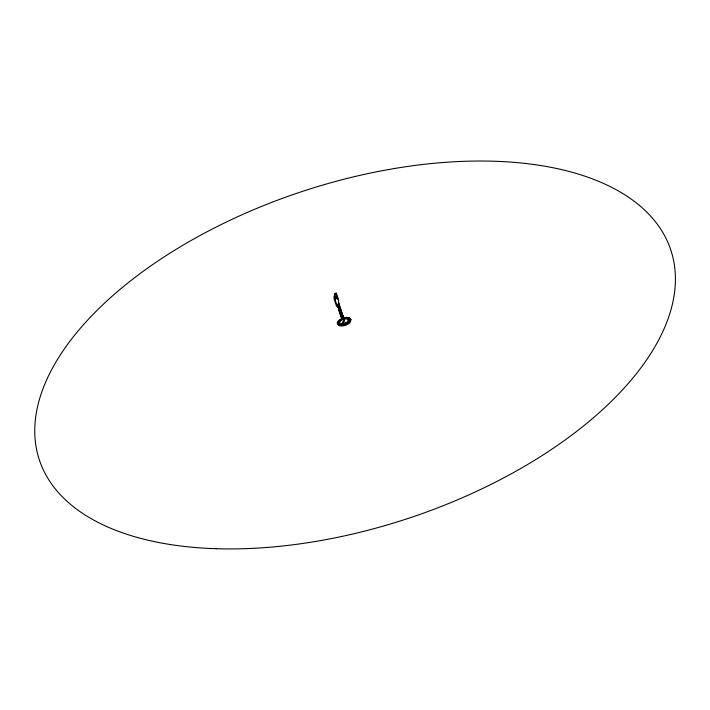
<?xml version="1.0" encoding="UTF-8"?>
<svg xmlns="http://www.w3.org/2000/svg" width="710" height="710" viewBox="0 0 710 710"><rect width="100%" height="100%" fill="white"/><g stroke="black" fill="none" stroke-linecap="round" stroke-linejoin="round"><path stroke-width="1.06" d="M348.45 319.837L349.435 319.713L349.258 321.701L349.622 320.033L349.107 318.95L348.166 318.346L344.616 318.222L340.259 320.645L339.265 322.171C340.623 325.934 346.586 323.538 348.326 321.08L348.45 319.837L346.622 318.595L343.294 318.914M339.558 311.14L340.294 314.752C341.04 315.994 341.98 316.971 341.803 318.941L337.987 321.736L337.703 324.621C341.883 327.638 350.305 324.878 350.846 319.42L349.48 318.115L346.782 317.397L343.409 318.009L343.303 319.065M338.936 320.707L341.847 318.355L342.007 319.003L343.09 319.03M340.614 320.166L342.122 319.393L340.48 319.775L338.839 321.861L338.475 322.97L339.62 324.505C343.187 325.242 348.539 324.044 349.373 319.988L347.474 318.426L343.516 318.683L344.767 318.559M350.145 321.976L350.846 319.42L349.373 319.988M343.605 322.81L344.261 319.642L343.605 319.748L342.912 322.802L343.605 322.81L344.261 319.642M343.312 324L343.303 325.02L347.483 323.396L348.521 322.571L348.956 321.177L348.326 321.08M340.844 316.269L341.661 319.056L343.329 319.269L338.359 303.339L338.732 303.01L343.09 316.136L342.894 318.426L343.054 317.468M342.948 322.917L343.605 319.748M338.102 307.19L339.176 310.323L338.448 307.128L337.427 305.832L338.093 305.717L338.732 303.01L338.501 299.505L336.407 293.212L335.75 293.328M338.093 305.717L336.46 305.921L334.277 299.38L334.082 297.091L334.951 293.505L336.407 293.212M336.46 305.921L337.126 305.815L334.942 299.265L334.738 296.975L335.617 293.39L334.951 293.505M349.196 323.014L350.225 321.426L348.841 321.532M342.122 324.008L341.874 325.153L340.596 325.056L339.558 324.736L340.285 323.778M342.823 325.792L342.957 324.719L344.536 325.269L349.302 322.562L348.104 322.473M344.98 318.346L345.264 317.956L343.409 318.009M347.891 323.982L348.202 323.156L347.234 323.139M340.241 319.748L340.037 320.458L338.981 320.334L337.356 322.517L338.519 322.695L339.034 321.444L341.652 319.349L341.474 318.488M337.703 324.621L337.356 322.517L337.88 321.426L339.034 321.444L337.436 322.784M346.622 318.595L347.456 318.515M337.339 323.769L338.475 322.97M341.128 324.035L340.596 325.056M345.637 318.675L346.178 318.426M339.673 325.73L340.401 324.665M346.018 318.266L346.782 317.397L346.933 317.84M340.48 319.775L341.128 320.086L338.759 321.639L338.288 323.263L339.558 324.736M347.51 319.003L348.166 318.346L349.231 319.349L348.113 319.42L348.166 318.346L349.231 319.349M347.474 318.426L348.06 317.84L349.586 318.435L350.767 319.944M339.265 322.171L338.448 322.722M343.303 325.02L348.388 322.18L347.527 322.029L348.956 321.177M348.424 318.772L349.48 318.115L348.06 317.84M339.646 323.236L338.626 323.822L340.543 324.798L343.17 324.621L344.501 323.716M339.38 322.802L338.448 323.529M338.812 323.778L337.924 324.106L339.628 325.588L344.59 325.42M349.045 319.216L350.394 319.092M349.276 320.822L350.687 320.92M339.513 320.805L340.259 320.645M339.7 321.452L338.839 321.861M334.082 297.091L334.738 296.975M334.277 299.38L334.942 299.265M338.359 303.339L343.365 317.414M338.546 303.809L343.48 318.639M337.809 306.969L338.448 307.128M338.83 310.377L339.096 311.193L339.904 311.078L339.992 313.847M340.294 314.752L341.004 314.858L341.19 316.216M342.442 316.252L343.09 316.136M342.602 319.189L343.329 319.269M343.64 319.864L344.297 319.757M342.912 322.802L343.569 322.695M339.096 311.193L339.904 311.078M348.406 320.103L349.631 320.831M335.466 299.052L335.502 297.002M346.684 322.722L347.483 323.396M342.717 325.473L341.563 324.71L341.146 325.899M345.601 323.112L346.205 324.106M345.779 323.92L346.32 324.798M336.096 294.375L337.836 299.62M338.421 303.063L342.788 316.19M341.093 312.214L342.105 315.24M338.155 304.191L342.761 318.036M342.912 319.136L338.235 305.096L337.578 305.211L342.255 319.252M342.673 319.385L337.924 305.149L338.155 306.915M344.35 324.337L344.536 325.269M344.678 324.124L344.776 324.665M338.492 325.295L339.62 324.505L339.628 325.588M343.249 318.888A4.739 2.396 -18.4 0 1 348.193 320.911A4.739 2.396 -18.4 0 1 340.764 323.787A4.739 2.396 -18.4 0 1 342.096 319.331M335.582 296.718C336.105 302.132 337.17 295.724 335.582 296.718M216.213 548.715A332.715 171.847 -18.4 0 0 674.5 265.877A332.715 171.847 -18.4 0 0 174.509 250.328A332.715 171.847 -18.4 0 0 216.213 548.715"/></g></svg>
